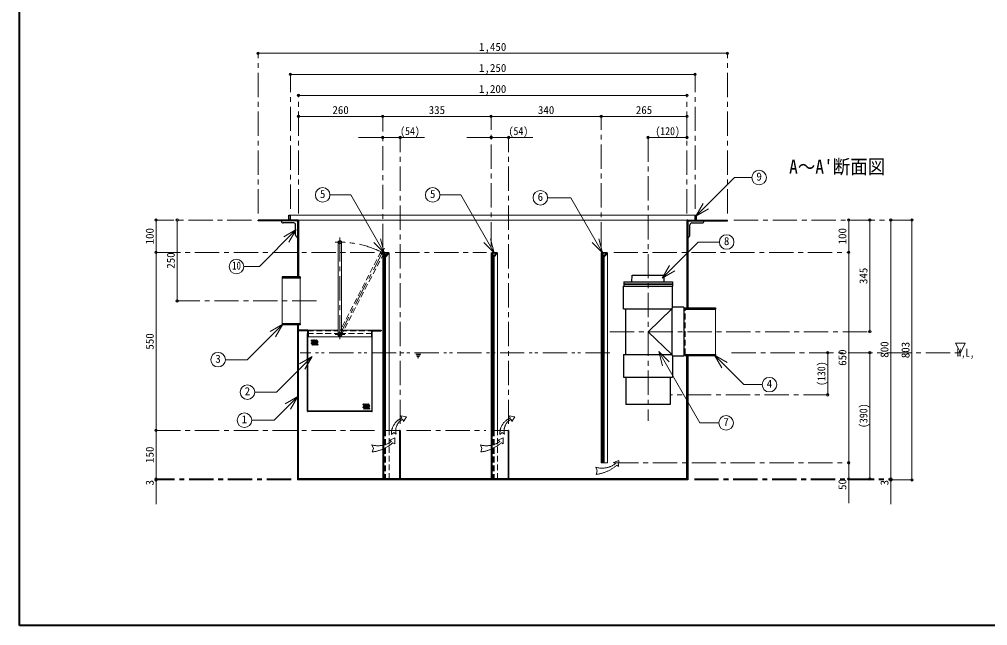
# Model space of a CAD drawing. Units: millimetres at full size, sheet at 1:15; some dimension numbers follow another scale. Extents: x -3171 to 2904, y -2098 to 2117.
# Drawn here: x -3171 to -179, y -2098 to -225 of the extents above; entities that cross this region are included whole.
import ezdxf
from ezdxf.enums import TextEntityAlignment as Align

# ---------------------------------------------------------------- set-up
doc = ezdxf.new("R2010")
doc.units = ezdxf.units.MM
doc.header["$LTSCALE"] = 15
doc.header["$PDMODE"] = 32
doc.header["$PDSIZE"] = 7.5
for name, pattern in [('CHAIN1', [8, 5, -1, 1, -1]), ('DASHED1', [1.8, 1.2, -0.6]), ('DOUBLE_CHAIN1', [8.8, 5, -1, 0.6, -0.6, 0.6, -1])]:
    doc.linetypes.add(name, pattern=pattern)
doc.layers.add('0-0_ﾚｲﾔ1', color=4, linetype='Continuous', lineweight=9)
doc.styles.add('ＭＳ ゴシック', font='')
doc.styles.get('ＭＳ ゴシック').set_extended_font_data('MS Gothic')

msp = doc.modelspace()

# ---------------------------------------------------------------- linework, layer by layer
at = {"layer": '0-0_ﾚｲﾔ1', "color": 1, "lineweight": 40}
for p, q in [((-3170.88, -2097.95), (-3170.88, 2117.05)), ((2904.12, -2097.95), (-3170.88, -2097.95))]:
    msp.add_line(p, q, dxfattribs=at)
at = {"layer": '0-0_ﾚｲﾔ1', "linetype": 'CHAIN1'}
for p, q in [((-2433.38, -824.95), (-2433.38, -329.95)), ((-983.38, -824.95), (-983.38, -329.95)), ((-2333.38, -809.95), (-2333.38, -394.95)), ((-1083.38, -809.95), (-1083.38, -394.95)), ((-2308.38, -824.95), (-2308.38, -459.95)), ((-1108.38, -824.95), (-1108.38, -459.95)), ((-2048.38, -931.45), (-2048.38, -524.95)), ((-1713.38, -926.45), (-1713.38, -524.95)), ((-1373.38, -926.45), (-1373.38, -524.95)), ((-1994.63, -1474.95), (-1994.63, -589.95)), ((-1659.63, -1474.95), (-1659.63, -589.95)), ((-1228.38, -589.95), (-1228.38, -1464.95)), ((-2453.38, -844.95), (-2748.38, -844.95)), ((-963.38, -844.95), (-413.38, -844.95)), ((-2195.63, -913.45), (-2165.63, -913.45)), ((-2180.63, -898.45), (-2180.63, -1213.45)), ((-2748.38, -944.95), (-2063.13, -944.95)), ((-2042.74, -932.02), (-2180.63, -1198.45)), ((-2062.95, -938.45), (-2036.31, -952.24)), ((-2009.63, -944.95), (-1728.13, -944.95)), ((-1334.63, -944.95), (-608.38, -944.95)), ((-2253.38, -1094.95), (-2683.38, -1094.95)), ((-1346.88, -1189.95), (-543.38, -1189.95)), ((-2195.63, -1198.45), (-2165.63, -1198.45)), ((-970.38, -1254.95), (-263.38, -1254.95)), ((-673.38, -1384.95), (-1159.88, -1384.95)), ((-2748.38, -1494.95), (-2064.63, -1494.95)), ((-1974.63, -1494.95), (-1729.63, -1494.95)), ((-1333.38, -1594.95), (-608.38, -1594.95)), ((-2331.38, -1644.95), (-2748.38, -1644.95)), ((-1085.38, -1644.95), (-478.38, -1644.95)), ((-2331.38, -1647.95), (-2748.38, -1647.95)), ((-1085.38, -1647.95), (-413.38, -1647.95))]:
    msp.add_line(p, q, dxfattribs=at)
at = {"layer": '0-0_ﾚｲﾔ1'}
for p, q in [((-983.38, -329.95), (-2433.38, -329.95)), ((-2333.38, -394.95), (-1083.38, -394.95)), ((-1108.38, -459.95), (-2308.38, -459.95)), ((-2308.38, -524.95), (-2048.38, -524.95)), ((-2048.38, -524.95), (-1713.38, -524.95)), ((-1713.38, -524.95), (-1373.38, -524.95)), ((-1373.38, -524.95), (-1108.38, -524.95)), ((-1919.38, -589.95), (-2123.13, -589.95)), ((-1584.38, -589.95), (-1788.13, -589.95)), ((-1228.38, -589.95), (-1108.38, -589.95)), ((-2333.38, -829.95), (-1083.38, -829.95)), ((-2748.38, -844.95), (-2748.38, -944.95)), ((-2683.38, -1094.95), (-2683.38, -844.95)), ((-2311.38, -844.95), (-1105.38, -844.95)), ((-608.38, -944.95), (-608.38, -844.95)), ((-543.38, -1189.95), (-543.38, -844.95)), ((-478.38, -844.95), (-478.38, -1644.95)), ((-413.38, -1647.95), (-413.38, -844.95)), ((-2748.38, -944.95), (-2748.38, -1494.95)), ((-2045.38, -946.45), (-2044.63, -946.45)), ((-2029.63, -946.45), (-2028.38, -946.45)), ((-2028.38, -1494.95), (-2028.38, -946.45)), ((-1710.38, -946.45), (-1709.63, -946.45)), ((-1694.63, -946.45), (-1693.38, -946.45)), ((-1693.38, -1494.95), (-1693.38, -946.45)), ((-1370.38, -946.45), (-1369.63, -946.45)), ((-1354.63, -946.45), (-1353.38, -946.45)), ((-1353.38, -1594.95), (-1353.38, -946.45)), ((-608.38, -1594.95), (-608.38, -944.95)), ((-2279.63, -1185.45), (-2185.63, -1185.45)), ((-2175.63, -1185.45), (-2081.63, -1185.45)), ((-2278.13, -1205.45), (-2083.13, -1205.45)), ((-673.38, -1254.95), (-673.38, -1384.95)), ((-543.38, -1644.95), (-543.38, -1254.95)), ((-2748.38, -1494.95), (-2748.38, -1644.95)), ((-1369.63, -1594.95), (-1370.38, -1594.95)), ((-1367.38, -1594.95), (-1368.13, -1594.95)), ((-1364.38, -1594.95), (-1353.38, -1594.95)), ((-608.38, -1594.95), (-608.38, -1719.95)), ((-2748.38, -1644.95), (-2748.38, -1722.95)), ((-478.38, -1644.95), (-478.38, -1722.95))]:
    msp.add_line(p, q, dxfattribs=at)
at = {"layer": '0-0_ﾚｲﾔ1', "color": 7, "lineweight": 18}
for p, q in [((-1080.89, -832.63), (-961.91, -713.65)), ((-961.91, -713.65), (-907.8, -713.65)), ((-2211.36, -767.34), (-2147.07, -767.34)), ((-2043.85, -946.12), (-2147.07, -767.34)), ((-1871.36, -767.34), (-1807.07, -767.34)), ((-1703.85, -946.12), (-1807.07, -767.34)), ((-1538.73, -776.18), (-1467.18, -776.18)), ((-1369.06, -946.12), (-1467.18, -776.18)), ((-1080.89, -832.63), (-1058.39, -793.66)), ((-1080.89, -832.63), (-1041.91, -810.13)), ((-2315.34, -874.55), (-2354.31, -897.05)), ((-2315.34, -874.55), (-2337.84, -913.52)), ((-2185.63, -913.45), (-2185.63, -1198.45)), ((-2175.63, -913.45), (-2175.63, -1198.45)), ((-2043.85, -946.12), (-2075.67, -914.3)), ((-2043.85, -946.12), (-2055.5, -902.66)), ((-1703.85, -946.12), (-1735.67, -914.3)), ((-1703.85, -946.12), (-1715.5, -902.66)), ((-1369.06, -946.12), (-1400.88, -914.3)), ((-1369.06, -946.12), (-1380.71, -902.66)), ((-1185.06, -1024.68), (-1073.25, -912.87)), ((-1008.2, -912.87), (-1073.25, -912.87)), ((-2045.38, -946.45), (-2048.38, -946.45)), ((-2048.38, -1644.95), (-2048.38, -946.45)), ((-2045.38, -1644.95), (-2045.38, -946.45)), ((-2041.5, -956.58), (-2031.38, -946.45)), ((-2038.94, -958.26), (-2029.26, -948.58)), ((-2031.38, -946.45), (-2029.26, -948.58)), ((-1710.38, -946.45), (-1713.38, -946.45)), ((-1713.38, -1644.95), (-1713.38, -946.45)), ((-1710.38, -1644.95), (-1710.38, -946.45)), ((-1706.5, -956.58), (-1696.38, -946.45)), ((-1703.94, -958.26), (-1694.26, -948.58)), ((-1696.38, -946.45), (-1694.26, -948.58)), ((-1370.38, -946.45), (-1373.38, -946.45)), ((-1373.38, -1594.95), (-1373.38, -946.45)), ((-1370.38, -1594.95), (-1370.38, -946.45)), ((-1366.5, -956.58), (-1356.38, -946.45)), ((-1363.94, -958.26), (-1354.26, -948.58)), ((-1356.38, -946.45), (-1354.26, -948.58)), ((-2042.38, -958.7), (-2042.38, -1494.95)), ((-2039.38, -959.32), (-2039.38, -1494.95)), ((-1707.38, -958.7), (-1707.38, -1494.95)), ((-1704.38, -959.32), (-1704.38, -1494.95)), ((-1367.38, -958.7), (-1367.38, -1594.95)), ((-1364.38, -959.32), (-1364.38, -1594.95)), ((-1185.06, -1024.68), (-1162.56, -985.71)), ((-1185.06, -1024.68), (-1146.09, -1002.18)), ((-2359.38, -1165.45), (-2359.38, -1024.45)), ((-2303.38, -1024.45), (-2303.38, -1165.45)), ((-1020.38, -1119.85), (-1020.38, -1260.05)), ((-2356.95, -1166.77), (-2466.62, -1276.43)), ((-2356.95, -1166.77), (-2395.92, -1189.27)), ((-2356.95, -1166.77), (-2379.45, -1205.74)), ((-2081.63, -1195.45), (-2080.63, -1195.45)), ((-278.38, -1224.95), (-248.38, -1224.95)), ((-263.38, -1254.95), (-278.38, -1224.95)), ((-263.38, -1254.95), (-248.38, -1224.95)), ((-1195.16, -1251.61), (-1183.51, -1295.08)), ((-1195.16, -1251.61), (-1068.04, -1471.79)), ((-1195.16, -1251.61), (-1163.34, -1283.43)), ((-2534.37, -1276.43), (-2466.62, -1276.43)), ((-2266.46, -1267.07), (-2376.12, -1376.74)), ((-2266.46, -1267.07), (-2305.43, -1289.57)), ((-2266.46, -1267.07), (-2288.96, -1306.05)), ((-1023.45, -1262.78), (-1000.95, -1301.75)), ((-1023.45, -1262.78), (-984.47, -1285.28)), ((-2443.88, -1376.74), (-2376.12, -1376.74)), ((-2310.3, -1390.33), (-2383.48, -1463.51)), ((-2310.3, -1390.33), (-2349.27, -1412.83)), ((-2310.3, -1390.33), (-2332.8, -1429.3)), ((-2452.98, -1463.51), (-2383.48, -1463.51)), ((-2044.63, -1644.95), (-2044.63, -1494.95)), ((-1996.13, -1494.95), (-2043.13, -1494.95)), ((-1709.63, -1644.95), (-1709.63, -1494.95)), ((-1661.13, -1494.95), (-1708.13, -1494.95)), ((-1068.04, -1471.79), (-1009.92, -1471.79)), ((-1370.38, -1594.95), (-1373.38, -1594.95)), ((-1364.38, -1594.95), (-1367.38, -1594.95))]:
    msp.add_line(p, q, dxfattribs=at)
at = {"layer": '0-0_ﾚｲﾔ1', "color": 5, "lineweight": 25}
for p, q in [((-2338.38, -844.95), (-2338.38, -829.95)), ((-2338.38, -829.95), (-2333.38, -829.95)), ((-2333.38, -844.95), (-2333.38, -829.95)), ((-1083.38, -829.95), (-1078.38, -829.95)), ((-1083.38, -844.95), (-1083.38, -829.95)), ((-1078.38, -844.95), (-1078.38, -829.95)), ((-2433.38, -847.95), (-2433.38, -844.95)), ((-2311.38, -844.95), (-2433.38, -844.95)), ((-2312.88, -847.95), (-2433.38, -847.95)), ((-2323.38, -853.95), (-2355.38, -853.95)), ((-2317.38, -891.95), (-2317.38, -859.95)), ((-2311.38, -849.45), (-2311.38, -1020.95)), ((-2308.38, -847.95), (-2308.38, -1020.95)), ((-1108.38, -847.95), (-1108.38, -1115.95)), ((-1105.38, -844.95), (-983.38, -844.95)), ((-1105.38, -849.45), (-1105.38, -1115.95)), ((-1103.88, -847.95), (-983.38, -847.95)), ((-1099.38, -891.95), (-1099.38, -859.95)), ((-1093.38, -853.95), (-1061.38, -853.95)), ((-983.38, -847.95), (-983.38, -844.95)), ((-2044.63, -946.45), (-2044.63, -1494.95)), ((-2043.13, -944.95), (-2029.63, -944.95)), ((-2043.13, -947.2), (-2043.13, -1494.95)), ((-2042.38, -946.45), (-2029.63, -946.45)), ((-2029.63, -946.45), (-2029.63, -944.95)), ((-1709.63, -946.45), (-1709.63, -1494.95)), ((-1708.13, -944.95), (-1694.63, -944.95)), ((-1708.13, -947.2), (-1708.13, -1494.95)), ((-1707.38, -946.45), (-1694.63, -946.45)), ((-1694.63, -946.45), (-1694.63, -944.95)), ((-1369.63, -946.45), (-1369.63, -1594.95)), ((-1368.13, -944.95), (-1354.63, -944.95)), ((-1368.13, -947.2), (-1368.13, -1594.95)), ((-1367.38, -946.45), (-1354.63, -946.45)), ((-1354.63, -946.45), (-1354.63, -944.95)), ((-1178.38, -1035.95), (-1178.88, -1014.95)), ((-2303.38, -1020.95), (-2359.38, -1020.95)), ((-2359.38, -1020.95), (-2359.38, -1024.45)), ((-2303.38, -1024.45), (-2359.38, -1024.45)), ((-2303.38, -1020.95), (-2303.38, -1024.45)), ((-1303.38, -1035.95), (-1303.38, -1041.95)), ((-1303.38, -1041.95), (-1153.38, -1041.95)), ((-1303.38, -1042.95), (-1153.38, -1042.95)), ((-1303.38, -1042.95), (-1303.38, -1048.95)), ((-1153.38, -1042.95), (-1153.38, -1048.95)), ((-1303.88, -1049.45), (-1152.88, -1049.45)), ((-1303.88, -1119.45), (-1303.88, -1049.45)), ((-1303.38, -1048.95), (-1153.38, -1048.95)), ((-1152.88, -1114.45), (-1152.88, -1049.45)), ((-1303.88, -1119.45), (-1154.88, -1119.45)), ((-1296.88, -1260.45), (-1296.88, -1119.45)), ((-1118.38, -1114.45), (-1152.88, -1114.45)), ((-1118.38, -1114.45), (-1118.38, -1265.45)), ((-1118.38, -1119.85), (-1020.38, -1119.85)), ((-1113.38, -1115.95), (-1020.38, -1115.95)), ((-1113.38, -1115.95), (-1113.38, -1119.85)), ((-1020.38, -1115.95), (-1020.38, -1119.85)), ((-2303.38, -1165.45), (-2359.38, -1165.45)), ((-2359.38, -1165.45), (-2359.38, -1168.95)), ((-2303.38, -1165.45), (-2303.38, -1168.95)), ((-2303.38, -1168.95), (-2359.38, -1168.95)), ((-2311.38, -1168.95), (-2311.38, -1647.95)), ((-2308.38, -1644.95), (-2308.38, -1168.95)), ((-2308.13, -1185.45), (-2308.13, -1186.95)), ((-2279.63, -1185.45), (-2308.13, -1185.45)), ((-2280.38, -1186.95), (-2308.13, -1186.95)), ((-2280.63, -1195.45), (-2279.63, -1195.45)), ((-2280.63, -1435.45), (-2280.63, -1195.45)), ((-2279.63, -1434.95), (-2279.63, -1187.7)), ((-2278.13, -1186.95), (-2278.13, -1205.45)), ((-2083.13, -1186.95), (-2083.13, -1205.45)), ((-2081.63, -1185.45), (-2053.13, -1185.45)), ((-2081.63, -1187.7), (-2081.63, -1434.95)), ((-2080.88, -1186.95), (-2053.13, -1186.95)), ((-2080.63, -1435.45), (-2080.63, -1195.45)), ((-2053.13, -1185.45), (-2053.13, -1186.95)), ((-2279.63, -1205.45), (-2278.13, -1205.45)), ((-2083.13, -1205.45), (-2081.63, -1205.45)), ((-1303.88, -1260.45), (-1154.88, -1260.45)), ((-1303.88, -1260.45), (-1303.88, -1330.45)), ((-1118.38, -1260.05), (-1020.38, -1260.05)), ((-1113.38, -1260.05), (-1113.38, -1263.95)), ((-1113.38, -1263.95), (-1020.38, -1263.95)), ((-1108.38, -1644.95), (-1108.38, -1263.95)), ((-1105.38, -1263.95), (-1105.38, -1647.95)), ((-1020.38, -1260.05), (-1020.38, -1263.95)), ((-1303.88, -1330.45), (-1152.88, -1330.45)), ((-1296.88, -1330.45), (-1296.88, -1414.95)), ((-1159.88, -1330.45), (-1159.88, -1414.95)), ((-2082.13, -1435.45), (-2279.13, -1435.45)), ((-1159.88, -1414.95), (-1296.88, -1414.95)), ((-2081.63, -1436.45), (-2279.63, -1436.45)), ((-2043.13, -1494.95), (-2044.63, -1494.95)), ((-1994.63, -1494.95), (-1996.13, -1494.95)), ((-1996.13, -1494.95), (-1996.13, -1644.95)), ((-1994.63, -1494.95), (-1994.63, -1644.95)), ((-1708.13, -1494.95), (-1709.63, -1494.95)), ((-1659.63, -1494.95), (-1661.13, -1494.95)), ((-1661.13, -1494.95), (-1661.13, -1644.95)), ((-1659.63, -1494.95), (-1659.63, -1644.95)), ((-1368.13, -1594.95), (-1369.63, -1594.95)), ((-1105.38, -1644.95), (-2311.38, -1644.95)), ((-1105.38, -1647.95), (-2311.38, -1647.95))]:
    msp.add_line(p, q, dxfattribs=at)
at = {"layer": '0-0_ﾚｲﾔ1', "linetype": 'DASHED1'}
for p, q in [((-2054.07, -943.05), (-2185.07, -1196.16)), ((-2045.19, -947.64), (-2176.19, -1200.75)), ((-1113.38, -1260.05), (-1113.38, -1119.85)), ((-2280.38, -1186.95), (-2185.63, -1186.95)), ((-2279.63, -1195.45), (-2186.63, -1195.45)), ((-2186.63, -1195.45), (-2186.63, -1198.45)), ((-2175.63, -1186.95), (-2080.88, -1186.95)), ((-2174.63, -1195.45), (-2174.63, -1198.45)), ((-2081.63, -1195.45), (-2174.63, -1195.45)), ((-2043.13, -1494.95), (-2043.13, -1644.95)), ((-2042.38, -1494.95), (-2042.38, -1644.95)), ((-2039.38, -1494.95), (-2039.38, -1644.95)), ((-2028.38, -1644.95), (-2028.38, -1494.95)), ((-1708.13, -1494.95), (-1708.13, -1644.95)), ((-1707.38, -1494.95), (-1707.38, -1644.95)), ((-1704.38, -1494.95), (-1704.38, -1644.95)), ((-1693.38, -1644.95), (-1693.38, -1494.95))]:
    msp.add_line(p, q, dxfattribs=at)
at = {"layer": '0-0_ﾚｲﾔ1', "linetype": 'DOUBLE_CHAIN1'}
for p, q in [((-1346.88, -1254.95), (-2303.38, -1254.95)), ((-1930.38, -1258.95), (-1946.38, -1258.95)), ((-1932.38, -1262.95), (-1944.38, -1262.95)), ((-1934.38, -1266.95), (-1942.38, -1266.95)), ((-1936.38, -1270.95), (-1940.38, -1270.95)), ((-1988.87, -1456.78), (-1992.42, -1450.36)), ((-1992.42, -1450.36), (-1974.76, -1452.61)), ((-1653.87, -1456.78), (-1657.42, -1450.36)), ((-1657.42, -1450.36), (-1639.76, -1452.61)), ((-2026.62, -1525.03), (-2010.72, -1518.12)), ((-2021.05, -1529.18), (-2026.62, -1525.03)), ((-2021.05, -1507.52), (-2013.94, -1501.42)), ((-2006.81, -1506.29), (-2013.94, -1501.42)), ((-1691.62, -1525.03), (-1675.72, -1518.12)), ((-1686.05, -1529.18), (-1691.62, -1525.03)), ((-1686.05, -1507.52), (-1678.94, -1501.42)), ((-1671.81, -1506.29), (-1678.94, -1501.42)), ((-1334.94, -1594.25), (-1319.04, -1587.35)), ((-1329.37, -1598.4), (-1334.94, -1594.25))]:
    msp.add_line(p, q, dxfattribs=at)
at = {"layer": '0-0_ﾚｲﾔ1', "color": 7, "lineweight": 18}
for points in [[(-2315.34, -874.55), (-2429.43, -988.64), (-2477.66, -988.64)], [(-1023.45, -1262.78), (-932.74, -1353.48), (-875.87, -1353.48)]]:
    msp.add_lwpolyline(points, dxfattribs=at)
at = {"layer": '0-0_ﾚｲﾔ1', "color": 5, "lineweight": 25}
for points in [[(-1278.38, -1035.95), (-1277.88, -1014.95), (-1178.88, -1014.95)], [(-1303.38, -1035.95), (-1153.38, -1035.95), (-1153.38, -1041.95)], [(-1152.88, -1114.45), (-1154.88, -1119.45), (-1154.88, -1260.45), (-1152.88, -1265.45)], [(-1118.38, -1265.45), (-1152.88, -1265.45), (-1152.88, -1330.45)]]:
    msp.add_lwpolyline(points, dxfattribs=at)
at = {"layer": '0-0_ﾚｲﾔ1'}
msp.add_lwpolyline([(-1154.88, -1119.45), (-1228.38, -1189.95), (-1154.88, -1260.45)], dxfattribs=at)
at = {"layer": '0-0_ﾚｲﾔ1', "linetype": 'DOUBLE_CHAIN1'}
for points in [[(-1986.39, -1460.5), (-1984.07, -1467.06), (-1974.76, -1452.61)], [(-1651.39, -1460.5), (-1649.07, -1467.06), (-1639.76, -1452.61)], [(-2016.72, -1532.89), (-2011.21, -1536.75), (-2010.72, -1518.12)], [(-1681.72, -1532.89), (-1676.21, -1536.75), (-1675.72, -1518.12)], [(-2081.69, -1539.7), (-2077.2, -1550.4), (-2080.45, -1561.36)], [(-1746.69, -1539.7), (-1742.2, -1550.4), (-1745.45, -1561.36)], [(-1390.01, -1608.92), (-1385.52, -1619.62), (-1388.77, -1630.58)], [(-1325.04, -1602.12), (-1319.53, -1605.97), (-1319.04, -1587.35)]]:
    msp.add_lwpolyline(points, dxfattribs=at)
at = {"layer": '0-0_ﾚｲﾔ1', "color": 7, "lineweight": 18}
for centre in [(-885.3, -713.65), (-2233.86, -767.34), (-1893.86, -767.34), (-1561.23, -776.18), (-985.7, -912.87), (-2500.16, -988.64), (-2556.87, -1276.43), (-853.37, -1353.48), (-2466.38, -1376.74), (-2475.48, -1463.51), (-987.42, -1471.79)]:
    msp.add_circle(centre, 22.5, dxfattribs=at)
at = {"layer": '0-0_ﾚｲﾔ1', "color": 5, "lineweight": 25}
msp.add_circle((-2180.63, -913.45), 5, dxfattribs=at)
at = {"layer": '0-0_ﾚｲﾔ1', "linetype": 'DASHED1'}
msp.add_circle((-2049.63, -945.35), 5, dxfattribs=at)
at = {"layer": '0-0_ﾚｲﾔ1'}
for centre in [(-2267.56, -1217.27), (-2267.56, -1225.27), (-2265.06, -1221.27), (-2262.56, -1217.27), (-2262.56, -1225.27), (-2260.06, -1221.27), (-2257.56, -1217.27), (-2257.56, -1225.27), (-2255.06, -1221.27), (-2252.56, -1217.27), (-2252.56, -1225.27), (-2250.06, -1221.27), (-2265.06, -1229.27), (-2260.06, -1229.27), (-2255.06, -1229.27), (-2250.06, -1229.27), (-2107.64, -1414.78), (-2107.64, -1422.78), (-2105.14, -1418.78), (-2105.14, -1426.78), (-2102.64, -1414.78), (-2102.64, -1422.78), (-2100.14, -1418.78), (-2100.14, -1426.78), (-2097.64, -1414.78), (-2097.64, -1422.78), (-2095.14, -1418.78), (-2095.14, -1426.78), (-2092.64, -1414.78), (-2092.64, -1422.78), (-2090.14, -1418.78), (-2090.14, -1426.78)]:
    msp.add_circle(centre, 2, dxfattribs=at)
at = {"layer": '0-0_ﾚｲﾔ1', "color": 5, "lineweight": 25}
for centre, radius, start, end in [((-2355.38, -847.95), 6, 180, 270), ((-2323.38, -859.95), 6, 0, 90), ((-2312.88, -849.45), 1.5, 0, 90), ((-2311.38, -847.95), 3, 0, 90), ((-1105.38, -847.95), 3, 90, 180), ((-1103.88, -849.45), 1.5, 90, 180), ((-1093.38, -859.95), 6, 90, 180), ((-1061.38, -847.95), 6, 270, 0), ((-2311.38, -891.95), 6, 180, 270), ((-1105.38, -891.95), 6, 270, 0), ((-2043.13, -946.45), 1.5, 90, 180), ((-2042.38, -947.2), 0.75, 90, 180), ((-1708.13, -946.45), 1.5, 90, 180), ((-1707.38, -947.2), 0.75, 90, 180), ((-1368.13, -946.45), 1.5, 90, 180), ((-1367.38, -947.2), 0.75, 90, 180), ((-2280.38, -1187.7), 0.75, 0, 90), ((-2279.63, -1186.95), 1.5, 0, 90), ((-2081.63, -1186.95), 1.5, 90, 180), ((-2080.88, -1187.7), 0.75, 90, 180), ((-2279.63, -1435.45), 1, 180, 270), ((-2279.13, -1434.95), 0.5, 180, 270), ((-2082.13, -1434.95), 0.5, 270, 0), ((-2081.63, -1435.45), 1, 270, 0)]:
    msp.add_arc(centre, radius, start, end, dxfattribs=at)
at = {"layer": '0-0_ﾚｲﾔ1', "linetype": 'CHAIN1'}
msp.add_arc((-2180.63, -1198.45), 285, 62.63553, 90, dxfattribs=at)
at = {"layer": '0-0_ﾚｲﾔ1', "color": 7, "lineweight": 18}
for centre, radius, start, end in [((-2039.38, -958.7), 3, 135, 180), ((-1704.38, -958.7), 3, 135, 180), ((-1364.38, -958.7), 3, 135, 180), ((-2037.88, -959.32), 1.5, 135, 180), ((-1702.88, -959.32), 1.5, 135, 180), ((-1362.88, -959.32), 1.5, 135, 180), ((-2180.63, -1198.45), 5, 180, 0)]:
    msp.add_arc(centre, radius, start, end, dxfattribs=at)
at = {"layer": '0-0_ﾚｲﾔ1', "linetype": 'DASHED1'}
for radius, start, end in [(5, 0, 180), (6, 180, 0)]:
    msp.add_arc((-2180.63, -1198.45), radius, start, end, dxfattribs=at)
at = {"layer": '0-0_ﾚｲﾔ1', "linetype": 'DOUBLE_CHAIN1'}
for centre, radius, start, end in [((-1971.15, -1503.59), 50.05, 110.73128, 184.50736), ((-1968.77, -1495.8), 39.46, 116.52955, 195.40187), ((-1636.15, -1503.59), 50.05, 110.73128, 184.50736), ((-1633.77, -1495.8), 39.46, 116.52955, 195.40187), ((-2062.67, -1469.27), 72.95, 254.88934, 304.79293), ((-2093.83, -1445.8), 116.33, 276.6062, 311.52506), ((-1727.67, -1469.27), 72.95, 254.88934, 304.79293), ((-1758.83, -1445.8), 116.33, 276.6062, 311.52506), ((-1370.99, -1538.5), 72.95, 254.88934, 304.79293), ((-1402.15, -1515.03), 116.33, 276.6062, 311.52506)]:
    msp.add_arc(centre, radius, start, end, dxfattribs=at)
at = {"layer": '0-0_ﾚｲﾔ1', "color": 1}
for p in [(-2433.38, -329.95), (-983.38, -329.95), (-2333.38, -394.95), (-1083.38, -394.95), (-2308.38, -459.95), (-1108.38, -459.95), (-2308.38, -524.95), (-2048.38, -524.95), (-1713.38, -524.95), (-1373.38, -524.95), (-1108.38, -524.95), (-2048.13, -589.95), (-1994.38, -589.95), (-1713.13, -589.95), (-1659.38, -589.95), (-1228.38, -589.95), (-1108.38, -589.95), (-2748.38, -844.95), (-2683.38, -844.95), (-608.38, -844.95), (-543.38, -844.95), (-478.38, -844.95), (-413.38, -844.95), (-2748.38, -944.95), (-608.38, -944.95), (-2683.38, -1094.95), (-543.38, -1189.95), (-673.38, -1254.95), (-543.38, -1254.95), (-673.38, -1384.95), (-2748.38, -1494.95), (-608.38, -1594.95), (-2748.38, -1644.95), (-2748.38, -1647.95), (-608.38, -1644.95), (-543.38, -1644.95), (-478.38, -1644.95), (-478.38, -1647.95), (-413.38, -1647.95)]:
    msp.add_point(p, dxfattribs=at)

# ---------------------------------------------------------------- texts
at = {"layer": '0-0_ﾚｲﾔ1', "color": 7, "style": 'ＭＳ ゴシック'}
for s, p in [('1,450', (-1750.57, -329.95)), ('1,250', (-1750.57, -394.95)), ('1,200', (-1750.57, -459.95)), ('260', (-2203.7, -524.95)), ('335', (-1906.2, -524.95)), ('340', (-1568.7, -524.95)), ('265', (-1266.2, -524.95)), ('9', (-893.73, -730.53)), ('5', (-2242.3, -784.22)), ('5', (-1902.3, -784.22)), ('6', (-1569.67, -793.05)), ('8', (-994.13, -929.74)), ('3', (-2565.31, -1293.31)), ('4', (-861.81, -1370.36)), ('2', (-2474.82, -1393.61)), ('1', (-2483.92, -1480.38)), ('7', (-995.86, -1488.67))]:
    msp.add_text(s, height=24.74, dxfattribs=at).set_placement(p, align=Align.BOTTOM_LEFT)
for s, height, width, p in [('(54)', 24.74, 0.9, (-1994.38, -589.95)), ('(54)', 24.74, 0.9, (-1659.38, -589.95)), ('(120)', 24.74, 0.9, (-1205.88, -589.95)), ("A～A'断面図", 43.99, 0.9, (-792.76, -715.45)), ('10', 24.74, 0.8, (-2513.28, -1005.51)), ('W,L,', 24.74, 0.8, (-274.63, -1274.95))]:
    msp.add_text(s, height=height, dxfattribs=dict(at, width=width)).set_placement(p, align=Align.BOTTOM_LEFT)
for s, p in [('100', (-2748.38, -920.27)), ('100', (-608.38, -920.27)), ('250', (-2683.38, -995.27)), ('345', (-543.38, -1042.77)), ('550', (-2748.38, -1245.27)), ('800', (-478.38, -1270.27)), ('803', (-413.38, -1271.77)), ('650', (-608.38, -1295.27)), ('150', (-2748.38, -1595.27)), ('3', (-2748.38, -1664.83)), ('50', (-608.38, -1678.7)), ('3', (-478.38, -1664.83))]:
    msp.add_text(s, height=24.74, rotation=90, dxfattribs=at).set_placement(p, align=Align.BOTTOM_LEFT)
at = {"layer": '0-0_ﾚｲﾔ1', "color": 7, "style": 'ＭＳ ゴシック', "width": 0.9}
for s, p in [('(130)', (-673.38, -1357.45)), ('(390)', (-543.38, -1487.45))]:
    msp.add_text(s, height=24.74, rotation=90, dxfattribs=at).set_placement(p, align=Align.BOTTOM_LEFT)

doc.saveas('drawing.dxf')
